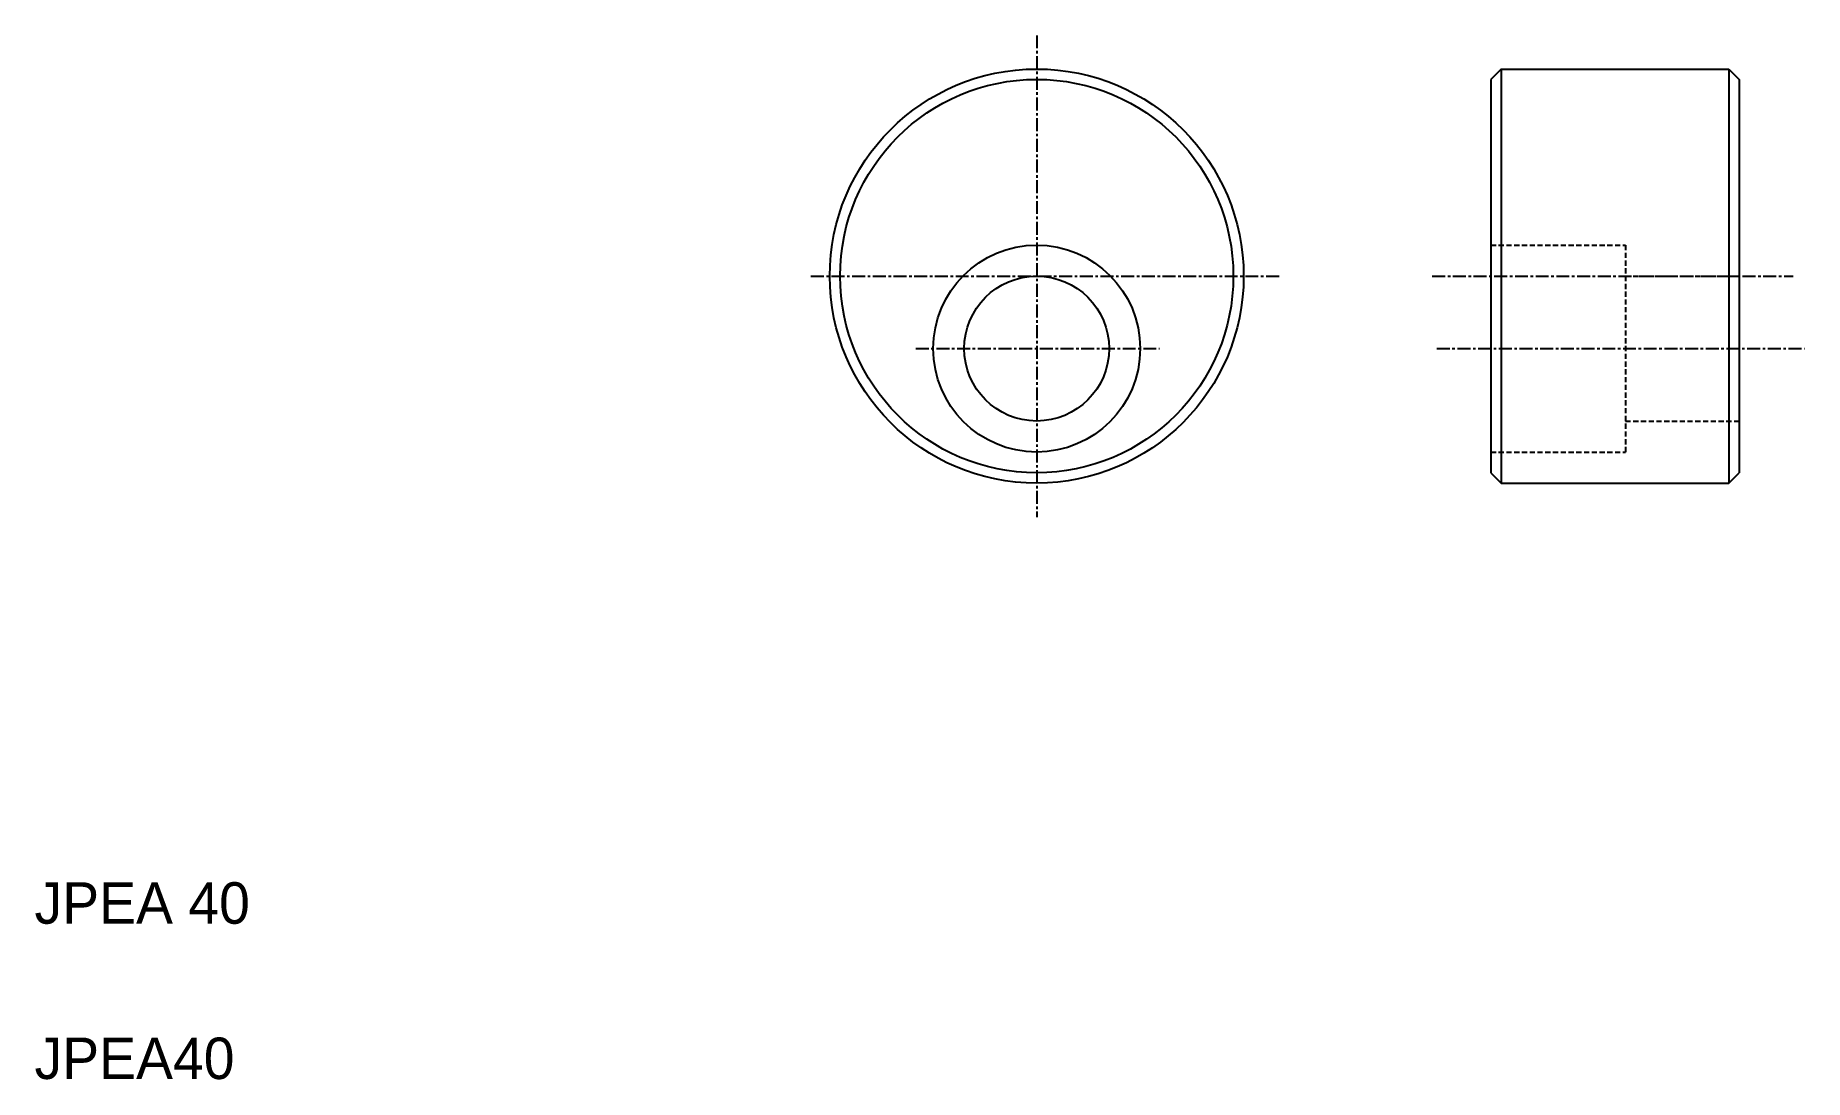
# Model space of a CAD drawing. Extents: x 442 to 613, y -26 to 75.
import ezdxf

# ---------------------------------------------------------------- set-up
doc = ezdxf.new("R2010")
doc.units = 0
doc.linetypes.add('CENTER', pattern=[2, 1.25, -0.25, 0.25, -0.25])
doc.linetypes.add('DASHED', pattern=[0.75, 0.5, -0.25])
doc.layers.get('0').update_dxf_attribs({"linetype": 'CONTINUOUS'})
doc.layers.add('CENTER', color=1, linetype='CENTER')

msp = doc.modelspace()

# ---------------------------------------------------------------- linework, layer by layer
at = {"color": 7, "linetype": 'CONTINUOUS'}
for p, q in [((584.15, 71.32), (583.15, 70.32)), ((583.15, 70.32), (583.15, 32.32)), ((584.15, 71.32), (584.15, 31.32)), ((584.15, 71.32), (606.15, 71.32)), ((606.15, 71.32), (606.15, 31.32)), ((606.15, 71.32), (607.15, 70.32)), ((607.15, 70.32), (607.15, 32.32)), ((583.15, 60.82), (583.15, 60.82)), ((583.15, 32.32), (584.15, 31.32)), ((584.15, 31.32), (606.15, 31.32)), ((606.15, 31.32), (607.15, 32.32))]:
    msp.add_line(p, q, dxfattribs=at)
at = {"color": 3, "linetype": 'DASHED'}
for p, q in [((583.15, 54.32), (596.15, 54.32)), ((596.15, 54.32), (596.15, 34.32)), ((583.15, 51.32), (583.15, 51.32)), ((596.15, 51.32), (607.15, 51.32)), ((596.15, 37.32), (607.15, 37.32)), ((583.15, 34.32), (596.15, 34.32))]:
    msp.add_line(p, q, dxfattribs=at)
at = {"color": 7, "linetype": 'CONTINUOUS'}
for centre, radius in [((539.25, 51.32), 20), ((539.25, 51.32), 19), ((539.25, 44.32), 10), ((539.25, 44.32), 7)]:
    msp.add_circle(centre, radius, dxfattribs=at)
at = {"layer": 'CENTER', "color": 1, "linetype": 'CENTER'}
for p, q in [((539.25, 74.57), (539.25, 28.04)), ((517.42, 51.32), (562.72, 51.32)), ((577.48, 51.32), (612.37, 51.32)), ((527.56, 44.32), (551.12, 44.32)), ((577.92, 44.32), (613.47, 44.32))]:
    msp.add_line(p, q, dxfattribs=at)

# ---------------------------------------------------------------- texts
at = {"color": 7, "linetype": 'CONTINUOUS'}
for s, p in [('JPEA 40', (442.39, -11.23)), ('JPEA40', (442.39, -26.23))]:
    msp.add_text(s, height=4, dxfattribs=at).set_placement(p)

doc.saveas('drawing.dxf')
